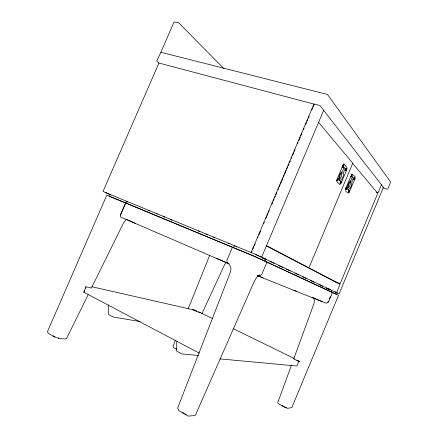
<?xml version="1.0" encoding="UTF-8"?>
<svg xmlns="http://www.w3.org/2000/svg" width="438" height="438" viewBox="0 0 438 438"><rect width="100%" height="100%" fill="white"/><g stroke="black" fill="none" stroke-linecap="round" stroke-linejoin="round"><path stroke-width="0.66" d="M345.401 189.906L345.823 188.001L351.971 173.891M347.12 168.104L346.71 169.988L340.627 184.179M339.943 183.232L340.928 181.327M345.845 189.78L346.031 188.263L346.726 187.371M348.418 192.331C347.816 191.543 350.148 189.479 348.719 190.404M209.572 255.568L188.159 308.949M352.234 175.671L351.681 176.744L351.216 176.519M291.56 364.87L277.752 402.648L278.464 403.809L285.395 407.521M175.424 340.348L173.015 346.305L173.804 347.816L176.465 349.245M352.645 163.379L377.753 193.333L340.162 283.671L335.722 281.864L335.858 281.541M327.777 302.242L328.434 302.067L332.442 292.442L266.654 261.957M328.456 301.076L327.887 302.439L326.102 303.211L258.332 276.115M329.485 298.606L330.252 296.756M286.342 407.723L286.545 407.729M387.745 189.013L390.608 182.126M345.774 189.243L346.08 188.504M351.479 175.611L351.785 174.871M352.157 174.702L351.298 176.76L351.035 176.164M350.986 180.346L352.398 176.771M348.407 191.954L348.708 191.22M348.56 192.287L349.409 190.256L348.703 190.59M353.8 179.755L354.446 177.516L354.857 178.118L353.953 179.733L354.731 177.532L354.024 177.866M322.33 301.601L317.654 299.701L317.791 299.368M342.686 166.916L343.042 166.062M338.136 178.501L337.205 180.73L337.014 180.308M304.613 265.132L304.454 265.505L335.722 281.864M340.107 183.604L340.994 181.48L340.72 181.485M296.351 291.21L293.756 290.186M309.288 266.983L352.754 163.188L318.557 122.328M265.127 261.305L265.992 259.263L262.751 257.927M260.32 276.712L263.32 277.993M182.531 412.454L182.86 412.782M183.292 413.133L183.029 412.842M183.265 413.018L182.958 412.81M252.009 251.275L251.439 252.616L251.122 252.485L313.98 103.959L319.986 105.547L323.671 110.294L261.667 257.106L259.838 256.35M252.808 249.392L253.87 246.879M254.401 245.625L255.201 243.736M257.588 238.086L258.119 236.832M258.918 234.949L260.511 231.182M263.703 223.648L264.234 222.389M265.828 218.622L266.622 216.739M267.153 215.485L267.952 213.602M268.483 212.342L269.282 210.459M271.938 204.185L272.737 202.301M273.268 201.042L274.062 199.159M274.593 197.905L275.392 196.021M275.924 194.762L276.717 192.879M278.048 189.742L278.847 187.858M279.378 186.604L280.172 184.721M280.703 183.462L281.503 181.578M282.034 180.325L282.833 178.441M283.364 177.182L284.158 175.299M284.689 174.045L286.282 170.278M286.819 169.024L287.613 167.141M288.144 165.882L288.943 163.998M289.474 162.744L290.268 160.861M291.336 158.348L291.867 157.094M292.661 155.211L293.723 152.698M294.254 151.444L295.053 149.561M297.446 143.905L297.977 142.651M298.771 140.768L300.369 137.001M300.901 135.747L301.694 133.864M303.556 129.467L304.087 128.208M305.68 124.441L306.48 122.558M307.011 121.304L307.805 119.421M308.336 118.167L309.135 116.278M311.79 110.004L312.59 108.12M313.121 106.861L313.915 104.978M314.183 104.353L313.887 104.178M177.253 341.114L176.755 342.292L176.673 351.057L181.978 353.904L198.321 355.486M108.64 304.974L108.17 306.069L108.668 314.566L113.3 317.046L140.215 321.563M58.046 338.005L58.495 338.125M58.183 338.032L58.424 338.125M84.134 290.602L84.414 292.557L199.389 353.165M85.158 288.237L85.925 286.468M125.597 202.942L120.319 215.124L120.636 217.095L227.098 262.981C230.563 264.317 231.79 268.724 230.437 271.987L177.642 408.041L178.89 410.641L188.099 416.1L193.848 415.651L195.463 415.082L254.078 281.831L256.777 277.303L258.935 275.245L257.67 275.924M120.883 215.178L120.685 214.549L125.701 202.975L232.151 247.109M127.19 201.425L126.379 203.292L106.801 195.14L47.381 331.834L48.372 333.285L55.1 337.276M126.686 219.109L125.377 220.341L122.799 224.431L91.416 288.062L86.062 286.863L83.466 292.639M110.256 194.445L109.456 196.279L254.976 256.602L336.608 294.44L337.244 292.923L255.869 254.483L106.067 192.786L106.237 192.402M201.858 313.871L224.628 264.525L226.205 262.554M88.104 294.779L66.51 338.558L64.698 339.012L58.106 338.328M348.845 193.038L355.098 178.501L355.18 176.941L353.838 175.348M340.49 183.653C340.917 183.341 341.662 181.244 340.709 181.743M342.965 165.444L343.715 164.869L343.053 165.203M345.757 168.603C347.608 166.763 345.379 171.762 345.401 169.807M337.386 178.857C339.121 177.242 337.939 181.885 337.129 180.478M351.468 174.97L352.026 174.592M346.075 187.864L346.792 187.524L345.834 189.638M343.491 165.312C344.657 164.633 343.348 168.373 342.773 167.02M346.266 168.477C347.416 167.803 346.124 171.488 345.566 170.158M337.846 178.77L338.163 178.578M349.13 190.503C350.061 190.048 349.305 192.271 348.714 192.457M352.125 174.472L351.435 175.348L351.276 176.947L350.953 176.339M346.491 168.039C345.226 168.115 345.889 171.636 345.292 169.971M106.067 192.786L106.538 192.528L106.368 192.912L110.064 194.592M257.511 276L259.586 274.911L258.612 275.414M350.953 180.363C348.341 182.307 346.819 186.468 347.887 189.583L348.276 189.769M337.408 178.666C338.875 177.543 336.247 180.357 337.15 180.861M340.277 181.639L340.857 181.359M346.091 187.678L346.661 187.404M339.768 179.011L341.333 176.799L342.029 172.835L342.073 173.13C341.476 172.227 342.582 172.2 340.89 173.722C339.351 174.406 339.921 180.872 339.499 178.956M220.035 358.903L296.855 366.031L298.787 361.383L297.079 360.135M344.093 164.047L343.326 164.469L342.757 165.487L336.734 180.199L336.877 181.666L339.757 184.601M257.823 276.049L258.486 276.186L261.661 274.719L266.994 262.083L255.973 256.969L232.441 247.218L226.983 260.073L227.098 262.981L228.844 263.681M91.947 286.759L193.361 309.819L196.558 311.062M390.466 181.759L327.498 94.46L160.845 52.275L156.864 60.849L156.913 61.298L158.999 63.077M323.698 110.42L381.46 184.759L378.109 192.819L376.412 192.326M343.463 163.993L344.175 164.261L346.945 167.436M344.044 167.321L342.565 171.05C339.724 172.983 338.158 177.472 339.34 180.719L339.768 180.932M344.027 167.519L345.139 168.712L343.611 172.348C343.671 175.277 342.795 179.925 339.614 180.735M381.46 184.82L383.442 187.311L339.165 293.756L336.674 292.715M352.382 176.957L353.406 178.052L351.944 181.54C351.949 184.349 351.123 188.712 348.133 189.588M382.785 187.76L387.351 189.205M346.814 187.59C347.274 188.077 346.349 190.421 345.823 189.408M286.03 407.8L287.459 408.309L291.779 407.652L338.536 295.267L331.112 291.894L331.758 290.334L331.44 290.202M185.75 414.479L186.358 414.704M196.421 310.936L192.353 309.354L197.412 311.823L200.467 312.508L200.182 312.398M198.304 311.741L212.873 318.716M257.67 275.694L259.586 276.46M148.591 210.404L149.834 210.919M156.037 213.476L157.275 213.99M163.484 216.547L164.721 217.056M198.409 230.952L199.657 231.467M205.915 234.045L207.163 234.565M213.421 237.144L214.669 237.659M228.116 243.205L229.331 243.703M255.765 254.67L258.677 255.874M265.286 261.371L266.37 261.825M326.737 288.248L330.263 289.715M334.977 291.867L336.608 292.546L340.008 284.371L266.561 246.041M335.596 292.234L335.908 292.365M229.074 263.698L216.29 258.239M135.665 223.495L127.102 219.668M235.682 246.402L236.925 246.939M262.444 257.949L263.024 258.206M312.113 297.238L317.654 299.701M126.095 201.25L127.299 201.798M105.815 192.671L103.045 191.422L158.934 63.023L313.8 104.063M353.871 179.706L353.773 179.399M170.782 219.652L171.964 220.188M232.764 247.366L233.41 247.662L234.374 245.625M263.588 258.469L265.844 259.531M262.488 257.845L266.178 259.586M269.868 261.327L274.177 263.358M278.48 265.39L282.789 267.421M286.479 269.162L290.17 270.903M295.092 273.224L298.782 274.965M302.472 276.701L306.162 278.442M310.471 280.473L314.161 282.214M319.083 284.536L322.773 286.277M326.463 288.018L330.153 289.759M233.098 328.593L294.369 358.525M266.397 245.587L304.136 265.335M347.805 193.07L346.814 192.112M342.609 166.664C343.929 169.577 343.994 160.56 342.834 167.464L342.406 166.615M183.56 413.324L184.009 413.62M297.95 360.556L299.806 361.908L293.728 358.936L313.997 303.485L314.429 300.654L313.696 298.086M160.877 52.308L174.023 21.977L178.671 22.798L223.851 68.585M345.489 190.765L346.376 191.669M352.426 174.193L353.28 175.173M353.789 179.613L353.669 179.235M57.422 337.742A2.913 0.624 20.4 0 1 56.327 337.413M55.763 337.2A2.913 0.624 20.4 0 1 55.232 336.975M54.766 336.751A2.913 0.624 20.4 0 1 54.378 336.537M54.055 336.329A2.913 0.624 20.4 0 1 53.797 336.127M53.628 335.935A2.913 0.624 20.4 0 1 53.567 335.782M285.828 407.455A2.387 0.427 24.8 0 1 283.808 406.688M283.43 406.491A2.387 0.427 24.8 0 1 282.466 405.895M282.258 405.714A2.387 0.427 24.8 0 1 282.269 405.364M176.717 349.36A2.135 0.356 22.8 0 1 176.771 348.949M185.236 413.976A3.258 0.832 23.5 0 1 184.639 413.68M348.15 186.648C348.544 188.827 347.652 187.902 348.67 187.639L348.467 187.836C349.787 186.489 351.216 182.482 350.05 181.792L350.69 181.671L349.097 183.478L348.15 186.648M350.471 182.29L350.378 181.945L350.471 182.29"/></g></svg>
